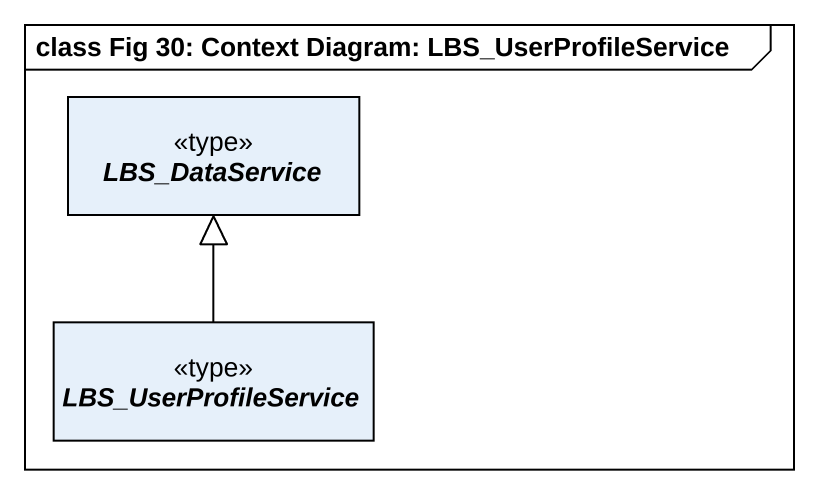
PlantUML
@startuml
mainframe class Fig 30: Context Diagram: LBS_UserProfileService
hide circle
hide empty members
abstract class LBS_DataService <<type>>
abstract class LBS_UserProfileService <<type>>
LBS_UserProfileService -up-|> LBS_DataService
@enduml
